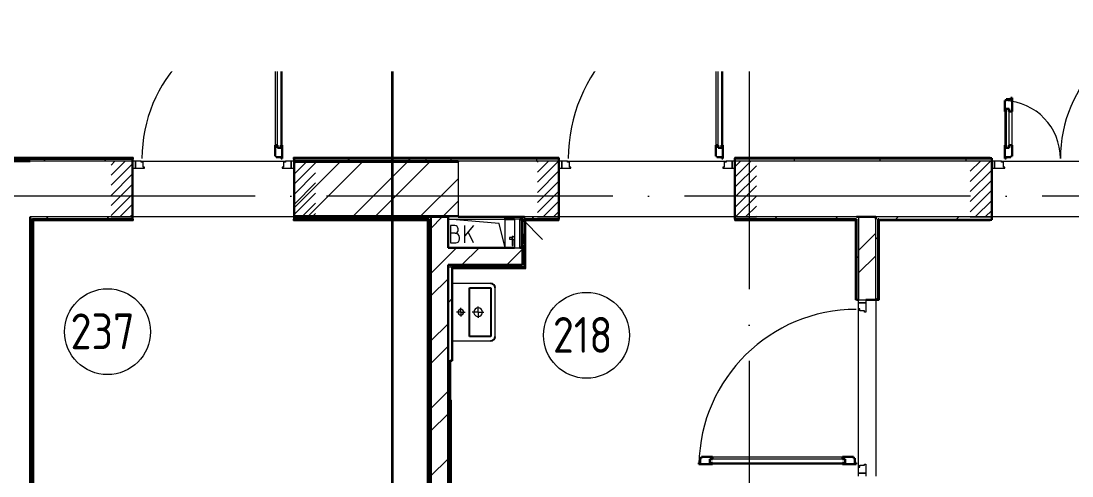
# Model space of a CAD drawing. Header units: millimetres. Extents: x -259793 to 503324, y -44556 to 93494.
# Drawn here: x 151417 to 158762, y -16040 to -12862 of the extents above; entities that cross this region are included whole.
import ezdxf
from ezdxf import colors
from ezdxf.entities.mleader import LeaderData, LeaderLine
from ezdxf.math import Vec2, Vec3

# ---------------------------------------------------------------- set-up
doc = ezdxf.new("R2010")
doc.units = ezdxf.units.MM
doc.linetypes.add('ADSK_Линия сетки', pattern=[25, 20, -2.5, 0, -2.5])
doc.linetypes.add('ADSK_Штриховая_ш2 п1_5', pattern=[4.5, 3, -1.5])
doc.layers.add('PDF _06 ТВ кабель эфирный', color=5, linetype='Continuous')
doc.layers.add('Узлы', color=7, linetype='Continuous')
for name, color, linetype, lineweight in [('RC-Выноски', 7, 'Continuous', 0), ('Двери', 252, 'Continuous', 9), ('Марки помещений', 252, 'Continuous', 20), ('Оборудование', 8, 'Continuous', 18), ('Ограждение', 252, 'Continuous', 9), ('Оси', 252, 'Continuous', 9), ('Перекрытие', 252, 'Continuous', 18), ('Стены внутренние', 7, 'Continuous', 18), ('Стены наружные', 7, 'Continuous', 18), ('Стены штриховка', 7, 'Continuous', 9)]:
    doc.layers.add(name, color=color, linetype=linetype, lineweight=lineweight)
doc.layers.add('Двери открывание', color=7, linetype='Continuous', lineweight=9, true_color=0xc0c0c0)
doc.styles.add('GOST Common_2', font='', dxfattribs={"width": 0.9, "height": 250})
doc.styles.add('Mipgost_5', font='', dxfattribs={"height": 250})
doc.styles.get('GOST Common_2').set_extended_font_data('GOST type B')
doc.styles.get('Mipgost_5').set_extended_font_data('Mipgost')

# ---------------------------------------------------------------- blocks, each defined once
blk = doc.blocks.new('2 этаж')
at = {"layer": 'Двери', "lineweight": 18, "true_color": 0x636466}
h = blk.add_hatch(dxfattribs=at)
h.set_pattern_fill('FP_2', color=251, style=0, pattern_type=2)
h.set_pattern_definition([(45, (152626.006, -12439.253), (-35.3553, 35.3553), [])])
h.paths.add_polyline_path([(153462.1, -12634.3), (153466, -12634.3), (153466, -12244.3), (153316, -12244.3), (153316, -12634.3)])
h.paths.add_polyline_path([(152186, -12634.3), (152186, -12244.3), (152036, -12244.3), (152036, -12634.3), (152072.9, -12634.3)])
h = blk.add_hatch(dxfattribs=at)
h.set_pattern_fill('FP_2', color=251, style=0, pattern_type=2)
h.set_pattern_definition([(45, (155656.006, -12439.253), (-35.3553, 35.3553), [])])
h.paths.add_polyline_path([(156396, -12634.3), (156546, -12634.3), (156546, -12244.3), (156396, -12244.3), (156396, -12351.2)])
h.paths.add_polyline_path([(155166, -12634.3), (155166, -12244.3), (155016, -12244.3), (155016, -12634.3)])
h = blk.add_hatch(dxfattribs=at)
h.set_pattern_fill('FP_2', color=251, style=0, pattern_type=2)
h.set_pattern_definition([(45, (158816.006, -12439.253), (-35.3553, 35.3553), [])])
h.paths.add_polyline_path([(159841, -12634.3), (159841, -12244.3), (159691, -12244.3), (159691, -12634.3)])
h.paths.add_polyline_path([(158041, -12634.3), (158191, -12634.3), (158191, -12244.3), (158041, -12244.3)])
at = {"color": 251, "lineweight": 18, "true_color": 0x636466}
for p, q in [((154749.3, -12679), (154391, -12649.3)), ((154391, -12649.3), (154791, -12649.3)), ((154438.4, -12694.8), (154408.4, -12694.8)), ((154408.4, -12694.8), (154408.4, -12814.8)), ((154568.4, -12694.8), (154508.4, -12766.3)), ((154508.4, -12814.8), (154508.4, -12694.8)), ((154791, -12849.3), (154749.3, -12679)), ((154441.7, -12748.1), (154408.4, -12748.1)), ((154461.7, -12728.1), (154461.7, -12718.1)), ((154471.7, -12788.1), (154471.7, -12778.1)), ((154568.4, -12814.8), (154532.4, -12737.7)), ((154408.4, -12814.8), (154445.1, -12814.8))]:
    blk.add_line(p, q, dxfattribs=at)
for centre, radius, start, end in [((154438.4, -12718.1), 23.3, 0, 90), ((154441.7, -12728.1), 20, 270, 0), ((154441.7, -12778.1), 30, 0, 90), ((154445.1, -12788.1), 26.7, 270, 0)]:
    blk.add_arc(centre, radius, start, end, dxfattribs=at)
at = {"layer": 'Двери', "color": 251, "lineweight": 30, "true_color": 0x636466}
for p, q in [((153232, -11322.3), (153232, -11228.3)), ((153182, -11246.3), (153182, -11322.3)), ((153199, -11322.3), (153199, -11304.3)), ((153199, -11304.3), (153223, -11304.3)), ((153223, -11304.3), (153223, -11322.3)), ((153182, -11322.3), (153199, -11322.3)), ((153223, -11322.3), (153232, -11322.3)), ((158291, -11820.3), (158283, -11820.3)), ((158283, -11820.3), (158283, -11896.3)), ((158325, -11811.3), (158291, -11811.3)), ((158291, -11811.3), (158291, -11820.3)), ((158333, -11802.3), (158325, -11802.3)), ((158325, -11802.3), (158325, -11811.3)), ((158333, -11896.3), (158333, -11802.3)), ((158292, -11896.3), (158283, -11896.3)), ((158292, -11878.3), (158292, -11896.3)), ((158313, -11878.3), (158292, -11878.3)), ((158313, -11896.3), (158313, -11878.3)), ((158333, -11896.3), (158313, -11896.3)), ((153182, -12132.3), (153182, -12208.3)), ((153182, -12132.3), (153199, -12132.3)), ((153199, -12132.3), (153199, -12150.3)), ((153199, -12150.3), (153223, -12150.3)), ((153223, -12132.3), (153232, -12132.3)), ((153223, -12150.3), (153223, -12132.3)), ((153232, -12226.3), (153232, -12132.3)), ((156262, -12132.3), (156262, -12208.3)), ((156262, -12132.3), (156279, -12132.3)), ((156279, -12132.3), (156279, -12150.3)), ((156279, -12150.3), (156303, -12150.3)), ((156303, -12132.3), (156312, -12132.3)), ((156303, -12150.3), (156303, -12132.3)), ((156312, -12226.3), (156312, -12132.3)), ((158283, -12132.3), (158283, -12226.3)), ((158292, -12132.3), (158283, -12132.3)), ((158292, -12150.3), (158292, -12132.3)), ((158313, -12150.3), (158292, -12150.3)), ((158313, -12132.3), (158313, -12150.3)), ((158333, -12132.3), (158313, -12132.3)), ((158333, -12208.3), (158333, -12132.3)), ((153182, -12208.3), (153190, -12208.3)), ((153190, -12208.3), (153190, -12217.3)), ((153190, -12217.3), (153224, -12217.3)), ((153224, -12217.3), (153224, -12226.3)), ((153224, -12226.3), (153232, -12226.3)), ((156262, -12208.3), (156270, -12208.3)), ((156270, -12208.3), (156270, -12217.3)), ((156270, -12217.3), (156304, -12217.3)), ((156304, -12217.3), (156304, -12226.3)), ((156304, -12226.3), (156312, -12226.3)), ((158283, -12226.3), (158291, -12226.3)), ((158291, -12226.3), (158291, -12217.3)), ((158291, -12217.3), (158325, -12217.3)), ((158325, -12217.3), (158325, -12208.3)), ((158325, -12208.3), (158333, -12208.3)), ((156154, -14318.3), (156163, -14318.3)), ((156154, -14352.3), (156154, -14318.3)), ((156163, -14310.3), (156239, -14310.3)), ((156163, -14318.3), (156163, -14310.3)), ((156239, -14310.3), (156239, -14327.3)), ((157149, -14310.3), (157225, -14310.3)), ((157149, -14310.3), (157149, -14327.3)), ((157225, -14310.3), (157225, -14318.3)), ((157225, -14318.3), (157234, -14318.3)), ((157234, -14318.3), (157234, -14352.3)), ((156145, -14352.3), (156154, -14352.3)), ((156145, -14360.3), (156145, -14352.3)), ((156239, -14360.3), (156145, -14360.3)), ((156239, -14327.3), (156221, -14327.3)), ((156221, -14327.3), (156221, -14351.3)), ((156221, -14351.3), (156239, -14351.3)), ((156239, -14351.3), (156239, -14360.3)), ((157149, -14327.3), (157167, -14327.3)), ((157149, -14351.3), (157149, -14360.3)), ((157167, -14351.3), (157149, -14351.3)), ((157243, -14360.3), (157149, -14360.3)), ((157167, -14327.3), (157167, -14351.3)), ((157234, -14352.3), (157243, -14352.3)), ((157243, -14352.3), (157243, -14360.3))]:
    blk.add_line(p, q, dxfattribs=at)
at = {"layer": 'Двери', "color": 251, "true_color": 0x636466}
for p, q in [((156262, -11222.3), (156262, -12132.3)), ((156279, -12150.3), (156279, -11204.3)), ((156303, -11204.3), (156303, -12150.3)), ((156312, -12132.3), (156312, -11222.3)), ((153199, -12150.3), (153199, -11304.3)), ((153199, -11304.3), (153223, -11304.3)), ((153223, -11304.3), (153223, -12150.3)), ((153182, -11322.3), (153182, -12132.3)), ((153232, -12132.3), (153232, -11322.3)), ((158283, -11896.3), (158283, -12132.3)), ((158292, -11878.3), (158292, -12150.3)), ((158313, -11878.3), (158292, -11878.3)), ((158313, -12150.3), (158313, -11878.3)), ((158333, -12132.3), (158333, -11896.3)), ((153223, -12150.3), (153199, -12150.3)), ((156303, -12150.3), (156279, -12150.3)), ((158292, -12150.3), (158313, -12150.3)), ((152186, -12244.3), (152186, -12294.3)), ((152206, -12244.3), (152186, -12244.3)), ((152206, -12294.3), (152206, -12244.3)), ((152247, -12244.3), (152206, -12244.3)), ((152206, -12244.3), (152206, -12294.3)), ((152247, -12252.3), (152247, -12244.3)), ((152261, -12252.3), (152247, -12252.3)), ((152261, -12286.3), (152261, -12252.3)), ((153255, -12252.3), (153241, -12252.3)), ((153241, -12252.3), (153241, -12286.3)), ((153255, -12244.3), (153255, -12252.3)), ((153296, -12244.3), (153255, -12244.3)), ((153316, -12244.3), (153296, -12244.3)), ((153296, -12244.3), (153296, -12294.3)), ((153296, -12294.3), (153296, -12244.3)), ((153316, -12294.3), (153316, -12244.3)), ((155166, -12244.3), (155166, -12294.3)), ((155186, -12244.3), (155166, -12244.3)), ((155186, -12294.3), (155186, -12244.3)), ((155227, -12244.3), (155186, -12244.3)), ((155186, -12244.3), (155186, -12294.3)), ((155227, -12252.3), (155227, -12244.3)), ((155241, -12252.3), (155227, -12252.3)), ((155241, -12286.3), (155241, -12252.3)), ((156335, -12252.3), (156321, -12252.3)), ((156321, -12252.3), (156321, -12286.3)), ((156335, -12244.3), (156335, -12252.3)), ((156376, -12244.3), (156335, -12244.3)), ((156396, -12244.3), (156376, -12244.3)), ((156376, -12244.3), (156376, -12294.3)), ((156376, -12294.3), (156376, -12244.3)), ((156396, -12294.3), (156396, -12244.3)), ((158191, -12244.3), (158191, -12294.3)), ((158211, -12244.3), (158191, -12244.3)), ((158211, -12294.3), (158211, -12244.3)), ((158260, -12244.3), (158211, -12244.3)), ((158211, -12244.3), (158211, -12294.3)), ((158260, -12252.3), (158260, -12244.3)), ((158274, -12252.3), (158260, -12252.3)), ((158274, -12286.3), (158274, -12252.3)), ((152186, -12294.3), (152206, -12294.3)), ((152206, -12294.3), (152270, -12294.3)), ((152270, -12286.3), (152261, -12286.3)), ((152270, -12294.3), (152270, -12286.3)), ((153241, -12286.3), (153232, -12286.3)), ((153232, -12286.3), (153232, -12294.3)), ((153232, -12294.3), (153296, -12294.3)), ((153296, -12294.3), (153316, -12294.3)), ((155166, -12294.3), (155186, -12294.3)), ((155186, -12294.3), (155250, -12294.3)), ((155250, -12286.3), (155241, -12286.3)), ((155250, -12294.3), (155250, -12286.3)), ((156321, -12286.3), (156312, -12286.3)), ((156312, -12286.3), (156312, -12294.3)), ((156312, -12294.3), (156376, -12294.3)), ((156376, -12294.3), (156396, -12294.3)), ((158191, -12294.3), (158211, -12294.3)), ((158211, -12294.3), (158283, -12294.3)), ((158283, -12286.3), (158274, -12286.3)), ((158283, -12294.3), (158283, -12286.3)), ((157261, -13234.3), (157261, -13214.3)), ((157261, -13214.3), (157311, -13214.3)), ((157311, -13214.3), (157311, -13234.3)), ((157311, -13234.3), (157261, -13234.3)), ((157261, -13234.3), (157311, -13234.3)), ((157261, -13275.3), (157261, -13234.3)), ((157269, -13275.3), (157261, -13275.3)), ((157269, -13289.3), (157269, -13275.3)), ((157303, -13289.3), (157269, -13289.3)), ((157303, -13298.3), (157303, -13289.3)), ((157311, -13234.3), (157311, -13298.3)), ((157311, -13298.3), (157303, -13298.3)), ((156239, -14310.3), (157149, -14310.3)), ((157167, -14327.3), (156221, -14327.3)), ((156221, -14327.3), (156221, -14351.3)), ((156221, -14351.3), (157167, -14351.3)), ((157149, -14360.3), (156239, -14360.3)), ((157167, -14351.3), (157167, -14327.3)), ((157261, -14424.3), (157261, -14383.3)), ((157261, -14383.3), (157269, -14383.3)), ((157269, -14369.3), (157303, -14369.3)), ((157269, -14383.3), (157269, -14369.3)), ((157303, -14360.3), (157311, -14360.3)), ((157303, -14369.3), (157303, -14360.3)), ((157311, -14360.3), (157311, -14424.3)), ((157261, -14424.3), (157311, -14424.3)), ((157261, -14444.3), (157261, -14424.3)), ((157311, -14424.3), (157261, -14424.3)), ((157311, -14424.3), (157311, -14444.3))]:
    blk.add_line(p, q, dxfattribs=at)
at = {"layer": 'Двери', "color": 251, "linetype": 'ADSK_Штриховая_ш2 п1_5', "true_color": 0x636466}
for p, q in [((152186, -12244.3), (152036, -12244.3)), ((152186, -12634.3), (152186, -12244.3)), ((153466, -12244.3), (153316, -12244.3)), ((153316, -12244.3), (153316, -12634.3)), ((155166, -12244.3), (155016, -12244.3)), ((155166, -12634.3), (155166, -12244.3)), ((156546, -12244.3), (156396, -12244.3)), ((156396, -12244.3), (156396, -12634.3)), ((158191, -12244.3), (158041, -12244.3)), ((158191, -12634.3), (158191, -12244.3)), ((152036, -12634.3), (152186, -12634.3)), ((153316, -12634.3), (153466, -12634.3)), ((155016, -12634.3), (155166, -12634.3)), ((156396, -12634.3), (156546, -12634.3)), ((158041, -12634.3), (158191, -12634.3))]:
    blk.add_line(p, q, dxfattribs=at)
at = {"layer": 'Двери открывание', "color": 251, "true_color": 0x636466}
for centre, radius, start, end in [((156330, -12226.3), 1098, 90.93932, 180), ((153250, -12226.3), 998, 91.03345, 180), ((159617, -12226.3), 946, 91.09026, 180), ((158265, -12226.3), 406, 0, 87.45896), ((157243, -14378.3), 1098, 90, 179.06068)]:
    blk.add_arc(centre, radius, start, end, dxfattribs=at)
at = {"layer": 'Марки помещений', "color": 251, "true_color": 0x636466}
for centre in [(152011.5, -13435.9), (155358.9, -13460.9)]:
    blk.add_circle(centre, 300, dxfattribs=at)
at = {"layer": 'Оборудование', "color": 251, "true_color": 0x636466}
for p, q in [((154892.4, -12649.3), (154856, -12649.3)), ((154856, -12649.3), (154856, -12849.3)), ((154893.3, -12848.3), (154893.3, -12650.2)), ((154903.1, -12656.3), (154893.3, -12656.3)), ((154903.1, -12677.3), (154904.4, -12677.3)), ((154904.5, -12677.3), (154903.1, -12677.3)), ((154904, -12841.3), (154904, -12657.2)), ((154911, -12668.3), (154905.5, -12668.3)), ((154911, -12649.3), (155052.4, -12790.7)), ((154911, -12830.3), (154911, -12668.3)), ((154838.2, -12776.6), (154820.7, -12776.6)), ((154820.7, -12776.6), (154820.7, -12788.9)), ((154840.1, -12774.7), (154838.2, -12776.6)), ((154838.2, -12776.6), (154838.2, -12788.9)), ((154856, -12773.1), (154840.1, -12773.1)), ((154840.1, -12773.1), (154840.1, -12792.4)), ((154845.6, -12769.7), (154840.6, -12769.7)), ((154840.6, -12769.7), (154840.6, -12777.9)), ((154845.6, -12777.9), (154845.6, -12769.7)), ((154913, -12752.8), (154911, -12752.8)), ((154913, -12756.8), (154913, -12752.8)), ((154913, -12756.8), (154913, -12817.3)), ((154820.7, -12788.9), (154838.2, -12788.9)), ((154838.2, -12788.9), (154840.1, -12790.8)), ((154840.1, -12792.4), (154856, -12792.4)), ((154840.6, -12787.6), (154840.6, -12833.4)), ((154840.6, -12833.4), (154845.6, -12833.4)), ((154845.6, -12833.4), (154845.6, -12787.6)), ((154856, -12849.3), (154892.4, -12849.3)), ((154893.3, -12842.3), (154903.1, -12842.3)), ((154904.4, -12821.3), (154903.1, -12821.3)), ((154904.5, -12821.3), (154903.1, -12821.3)), ((154905.5, -12830.3), (154911, -12830.3)), ((154911, -12821.3), (154913, -12821.3)), ((154913, -12821.3), (154913, -12817.3))]:
    blk.add_line(p, q, dxfattribs=at)
for points, knots in [([(154893.3, -12650.2), (154893.3, -12650.1), (154893.3, -12650), (154893.2, -12649.8), (154893.1, -12649.6), (154893, -12649.5), (154892.8, -12649.4), (154892.6, -12649.3), (154892.5, -12649.3), (154892.4, -12649.3)], [-1, -1, -1, -1, -0.833333, -0.75, -0.583333, -0.458333, -0.333333, -0.166667, 0, 0, 0, 0]), ([(154904, -12657.2), (154904, -12657.1), (154904, -12657), (154903.9, -12656.8), (154903.9, -12656.7), (154903.8, -12656.6), (154903.7, -12656.5), (154903.5, -12656.4), (154903.3, -12656.3), (154903.1, -12656.3), (154903.1, -12656.3)], [-1, -1, -1, -1, -0.833333, -0.75, -0.666667, -0.583333, -0.458333, -0.333333, -0.166667, 0, 0, 0, 0]), ([(154905.5, -12668.3), (154905.4, -12668.3), (154905.2, -12668.2), (154905, -12668.1), (154904.8, -12668.1), (154904.6, -12667.9), (154904.5, -12667.8), (154904.3, -12667.7), (154904.2, -12667.5), (154904.1, -12667.3), (154904, -12667.1), (154904, -12666.9), (154904, -12666.7)], [-1, -1, -1, -1, -0.833333, -0.75, -0.666667, -0.583333, -0.5, -0.416667, -0.333333, -0.25, -0.166667, 0, 0, 0, 0]), ([(154892.4, -12849.3), (154892.5, -12849.3), (154892.6, -12849.2), (154892.8, -12849.1), (154893, -12849), (154893.1, -12848.9), (154893.2, -12848.7), (154893.3, -12848.6), (154893.3, -12848.4), (154893.3, -12848.3)], [0, 0, 0, 0, 0.166667, 0.333333, 0.458333, 0.583333, 0.708333, 0.833333, 1, 1, 1, 1]), ([(154903.1, -12842.3), (154903.1, -12842.3), (154903.3, -12842.2), (154903.5, -12842.1), (154903.7, -12842), (154903.8, -12841.9), (154903.9, -12841.8), (154903.9, -12841.7), (154904, -12841.5), (154904, -12841.4), (154904, -12841.3)], [0, 0, 0, 0, 0.166667, 0.333333, 0.458333, 0.583333, 0.666667, 0.75, 0.833333, 1, 1, 1, 1]), ([(154904, -12831.8), (154904, -12831.6), (154904, -12831.5), (154904.1, -12831.2), (154904.2, -12831), (154904.3, -12830.9), (154904.5, -12830.7), (154904.6, -12830.6), (154904.8, -12830.5), (154905, -12830.4), (154905.2, -12830.3), (154905.4, -12830.3), (154905.5, -12830.3)], [0, 0, 0, 0, 0.166667, 0.25, 0.333333, 0.416667, 0.5, 0.583333, 0.666667, 0.75, 0.833333, 1, 1, 1, 1])]:
    blk.add_open_spline(points, degree=3, knots=knots, dxfattribs=at)
at = {"layer": 'Ограждение', "color": 251, "true_color": 0x636466}
for p, q in [((152191, -12219.3), (151056, -12219.3)), ((152186, -12229.3), (152191, -12229.3)), ((152191, -12219.3), (152191, -12229.3)), ((153311, -12229.3), (153311, -12219.3)), ((155166, -12219.3), (153311, -12219.3)), ((153311, -12229.3), (153316, -12229.3)), ((155166, -12219.3), (155166, -12224.3)), ((156396, -12224.3), (156396, -12219.3)), ((158181, -12219.3), (156396, -12219.3)), ((158181, -12219.3), (158181, -12224.3)), ((151496, -12659.3), (151486, -12649.3)), ((151496, -18459.3), (151496, -12659.3)), ((151496, -12659.3), (152191, -12659.3)), ((152191, -12649.3), (152186, -12649.3)), ((152191, -12649.3), (152191, -12659.3)), ((153311, -12659.3), (153311, -12649.3)), ((153316, -12649.3), (153311, -12649.3)), ((153311, -12659.3), (154246, -12659.3)), ((154256, -12649.3), (154246, -12659.3)), ((154246, -12659.3), (154246, -18459.3)), ((154936, -12659.3), (154926, -12649.3)), ((154936, -12994.3), (154936, -12659.3)), ((154936, -12659.3), (155166, -12659.3)), ((155166, -12649.3), (155166, -12659.3)), ((156396, -12659.3), (156396, -12649.3)), ((156396, -12659.3), (157236, -12659.3)), ((157236, -12659.3), (157246, -12649.3)), ((157236, -12659.3), (157236, -13214.3)), ((157406, -12659.3), (157401, -12654.3)), ((157406, -13214.3), (157406, -12659.3)), ((157406, -12659.3), (158181, -12659.3)), ((158181, -12654.3), (158181, -12659.3)), ((154421, -12994.3), (154936, -12994.3)), ((154926, -12984.3), (154936, -12994.3)), ((157246, -13214.3), (157236, -13214.3)), ((157406, -13214.3), (157401, -13214.3)), ((154406, -13914.3), (154416, -13914.3)), ((154416, -18459.4), (154416, -13914.3))]:
    blk.add_line(p, q, dxfattribs=at)
at = {"layer": 'Оси', "color": 251, "linetype": 'ADSK_Линия сетки', "ltscale": 100, "true_color": 0x636466}
for p, q in [((156496, -1139.3), (156496, -32265.4)), ((170543.3, -12489.3), (93565.9, -12489.3))]:
    blk.add_line(p, q, dxfattribs=at)
at = {"layer": 'Перекрытие', "color": 251, "ltscale": 100, "true_color": 0x636466}
blk.add_line((154391, -12649.3), (154791, -12649.3), dxfattribs=at)
at = {"layer": 'Стены внутренние', "color": 251, "lineweight": 30, "true_color": 0x636466}
for p, q in [((151471, -12244.3), (151081, -12244.3)), ((152186, -12634.3), (152186, -12244.3)), ((154461, -12244.3), (154461, -12249.3)), ((155166, -12634.3), (155166, -12244.3)), ((156396, -12244.3), (156396, -12634.3)), ((158191, -12634.3), (158191, -12244.3)), ((154461, -12629.3), (154461, -12634.3)), ((154461, -12634.3), (154791, -12634.3))]:
    blk.add_line(p, q, dxfattribs=at)
at = {"layer": 'Стены внутренние', "color": 251, "true_color": 0x636466}
for p, q in [((152186, -12244.3), (151471, -12244.3)), ((152247, -12244.3), (153255, -12244.3)), ((155166, -12244.3), (154461, -12244.3)), ((154461, -12249.3), (154461, -12629.3)), ((155227, -12244.3), (156335, -12244.3)), ((158191, -12244.3), (156396, -12244.3)), ((158260, -12244.3), (159622, -12244.3)), ((153316, -12634.3), (152186, -12634.3)), ((154461, -12634.3), (154391, -12634.3)), ((157246, -12634.3), (154926, -12634.3)), ((159691, -12634.3), (158191, -12634.3))]:
    blk.add_line(p, q, dxfattribs=at)
at = {"layer": 'Стены наружные', "color": 251, "lineweight": 30, "true_color": 0x636466}
for p, q in [((152186, -12224.3), (151061, -12224.3)), ((152186, -12244.3), (152186, -12224.3)), ((155166, -12224.3), (153316, -12224.3)), ((153316, -12224.3), (153316, -12244.3)), ((153316, -12244.3), (154461, -12244.3)), ((154461, -12249.3), (153316, -12249.3)), ((153316, -12249.3), (153316, -12629.3)), ((155166, -12244.3), (155166, -12224.3)), ((156396, -12224.3), (156396, -12244.3)), ((158191, -12224.3), (156396, -12224.3)), ((158191, -12244.3), (158191, -12224.3)), ((153316, -12629.3), (154461, -12629.3)), ((151471, -12634.3), (151471, -18539.3)), ((151486, -12649.3), (152186, -12649.3)), ((151486, -18459.3), (151486, -12649.3)), ((152186, -12649.3), (152186, -12634.3)), ((154391, -12634.3), (153316, -12634.3)), ((153316, -12634.3), (153316, -12649.3)), ((153316, -12649.3), (154256, -12649.3)), ((154256, -12649.3), (154256, -18459.3)), ((154271, -18464.3), (154271, -12634.3)), ((154391, -12849.3), (154391, -12634.3)), ((154791, -12634.3), (154791, -12649.3)), ((154926, -12634.3), (154791, -12634.3)), ((154791, -12649.3), (154856, -12649.3)), ((154892.6, -12649.3), (154911, -12649.3)), ((154911, -12634.3), (154911, -12668.3)), ((154926, -12984.3), (154926, -12649.3)), ((154926, -12649.3), (155166, -12649.3)), ((155166, -12649.3), (155166, -12634.3)), ((156396, -12634.3), (156396, -12649.3)), ((156396, -12649.3), (157246, -12649.3)), ((157381, -12634.3), (157246, -12634.3)), ((157246, -12649.3), (157246, -13214.3)), ((157381, -12649.3), (157381, -12634.3)), ((157396, -12649.3), (157401, -12649.3)), ((157401, -13214.3), (157401, -12654.3)), ((157401, -12654.3), (158191, -12654.3)), ((158191, -12654.3), (158191, -12634.3)), ((154856, -12849.3), (154391, -12849.3)), ((154911, -12849.3), (154892.6, -12849.3)), ((154911, -12830.3), (154911, -12969.3)), ((154391, -12969.3), (154911, -12969.3)), ((154391, -12969.3), (154391, -18464.3)), ((154421, -12984.3), (154926, -12984.3)), ((154421, -13639.3), (154421, -12984.3)), ((157246, -13214.3), (157261, -13214.3)), ((157311, -13214.3), (157401, -13214.3)), ((154406, -18459.3), (154406, -13639.3)), ((154406, -13639.3), (154421, -13639.3))]:
    blk.add_line(p, q, dxfattribs=at)
at = {"layer": 'Стены наружные', "color": 251, "linetype": 'Continuous', "lineweight": 9, "true_color": 0x636466}
for p, q in [((151436.4, -12229.3), (151441.4, -12224.3)), ((151507.1, -12229.3), (151512.1, -12224.3)), ((151562.8, -12244.3), (151577.8, -12229.3)), ((151577.8, -12229.3), (151582.8, -12224.3)), ((151648.5, -12229.3), (151653.5, -12224.3)), ((151719.2, -12229.3), (151724.2, -12224.3)), ((151789.9, -12229.3), (151794.9, -12224.3)), ((151860.6, -12229.3), (151865.6, -12224.3)), ((151931.3, -12229.3), (151936.3, -12224.3)), ((151987.1, -12244.3), (152002.1, -12229.3)), ((152002.1, -12229.3), (152007.1, -12224.3)), ((152072.8, -12229.3), (152077.8, -12224.3)), ((152143.5, -12229.3), (152148.5, -12224.3)), ((153316, -12569.4), (153636.2, -12249.3)), ((153316, -12255.1), (153321.8, -12249.3)), ((153345.6, -12229.3), (153350.6, -12224.3)), ((153413.3, -12629.3), (153793.3, -12249.3)), ((153416.3, -12229.3), (153421.3, -12224.3)), ((153487, -12229.3), (153492, -12224.3)), ((153557.7, -12229.3), (153562.7, -12224.3)), ((153628.4, -12229.3), (153633.4, -12224.3)), ((153684.1, -12244.3), (153699.1, -12229.3)), ((153699.1, -12229.3), (153704.1, -12224.3)), ((153727.6, -12629.3), (154107.6, -12249.3)), ((153769.8, -12229.3), (153774.8, -12224.3)), ((153840.5, -12229.3), (153845.5, -12224.3)), ((153884.8, -12629.3), (154264.8, -12249.3)), ((153911.2, -12229.3), (153916.2, -12224.3)), ((153982, -12229.3), (153987, -12224.3)), ((154052.7, -12229.3), (154057.7, -12224.3)), ((154108.4, -12244.3), (154123.4, -12229.3)), ((154123.4, -12229.3), (154128.4, -12224.3)), ((154194.1, -12229.3), (154199.1, -12224.3)), ((154264.8, -12229.3), (154269.8, -12224.3)), ((154335.5, -12229.3), (154340.5, -12224.3)), ((154406.2, -12229.3), (154411.2, -12224.3)), ((154412, -12244.3), (154412, -12229.3)), ((154476.9, -12229.3), (154481.9, -12224.3)), ((154547.6, -12229.3), (154552.6, -12224.3)), ((154618.4, -12229.3), (154623.4, -12224.3)), ((154689.1, -12229.3), (154694.1, -12224.3)), ((154759.8, -12229.3), (154764.8, -12224.3)), ((154830.5, -12229.3), (154835.5, -12224.3)), ((154901.2, -12229.3), (154906.2, -12224.3)), ((154971.9, -12229.3), (154976.9, -12224.3)), ((155012, -12244.3), (155012, -12229.3)), ((155042.6, -12229.3), (155047.6, -12224.3)), ((155113.3, -12229.3), (155118.3, -12224.3)), ((156456.8, -12229.3), (156461.8, -12224.3)), ((156527.5, -12229.3), (156532.5, -12224.3)), ((156598.3, -12229.3), (156603.3, -12224.3)), ((156669, -12229.3), (156674, -12224.3)), ((156739.7, -12229.3), (156744.7, -12224.3)), ((156810.4, -12229.3), (156815.4, -12224.3)), ((156812, -12244.3), (156812, -12229.3)), ((156881.1, -12229.3), (156886.1, -12224.3)), ((156951.8, -12229.3), (156956.8, -12224.3)), ((157022.5, -12229.3), (157027.5, -12224.3)), ((157093.2, -12229.3), (157098.2, -12224.3)), ((157163.9, -12229.3), (157168.9, -12224.3)), ((157234.6, -12229.3), (157239.6, -12224.3)), ((157305.4, -12229.3), (157310.4, -12224.3)), ((157376.1, -12229.3), (157381.1, -12224.3)), ((157412, -12244.3), (157412, -12229.3)), ((157446.8, -12229.3), (157451.8, -12224.3)), ((157517.5, -12229.3), (157522.5, -12224.3)), ((157588.2, -12229.3), (157593.2, -12224.3)), ((157658.9, -12229.3), (157663.9, -12224.3)), ((157729.6, -12229.3), (157734.6, -12224.3)), ((157800.3, -12229.3), (157805.3, -12224.3)), ((157871, -12229.3), (157876, -12224.3)), ((157941.8, -12229.3), (157946.8, -12224.3)), ((158012, -12244.3), (158012, -12229.3)), ((158012.5, -12229.3), (158017.5, -12224.3)), ((158083.2, -12229.3), (158088.2, -12224.3)), ((158153.9, -12229.3), (158158.9, -12224.3)), ((154199.1, -12629.3), (154461, -12367.3)), ((154356.2, -12629.3), (154461, -12524.5)), ((151582.1, -12649.3), (151597.1, -12634.3)), ((152006.3, -12649.3), (152021.3, -12634.3)), ((153703.4, -12649.3), (153718.4, -12634.3)), ((154127.6, -12649.3), (154142.6, -12634.3)), ((154271, -12714.5), (154351.2, -12634.3)), ((154807.7, -12649.3), (154822.7, -12634.3)), ((154976.2, -12649.3), (154991.2, -12634.3)), ((156673.2, -12649.3), (156688.2, -12634.3)), ((157097.5, -12649.3), (157112.5, -12634.3)), ((157396, -12704.3), (157401, -12699.3)), ((157446, -12654.3), (157451, -12649.3)), ((157516.8, -12654.3), (157521.8, -12649.3)), ((157521.8, -12649.3), (157536.8, -12634.3)), ((157587.5, -12654.3), (157592.5, -12649.3)), ((157658.2, -12654.3), (157663.2, -12649.3)), ((157728.9, -12654.3), (157733.9, -12649.3)), ((157799.6, -12654.3), (157804.6, -12649.3)), ((157870.3, -12654.3), (157875.3, -12649.3)), ((157941, -12654.3), (157946, -12649.3)), ((157946, -12649.3), (157961, -12634.3)), ((158011.7, -12654.3), (158016.7, -12649.3)), ((158082.4, -12654.3), (158087.4, -12649.3)), ((158153.2, -12654.3), (158158.2, -12649.3)), ((157261, -12867.6), (157381, -12747.6)), ((157381, -12790), (157396, -12775)), ((157396, -12775), (157401, -12770)), ((154391, -12908.8), (154450.5, -12849.3)), ((154487.7, -12969.3), (154607.7, -12849.3)), ((157396, -12845.7), (157401, -12840.7)), ((154271, -13028.8), (154391, -12908.8)), ((154802, -12969.3), (154911, -12860.3)), ((157246, -12925), (157261, -12910)), ((157261, -13024.7), (157381, -12904.7)), ((157396, -12916.4), (157401, -12911.4)), ((154256, -12945.2), (154271, -12930.2)), ((154412, -12984.3), (154412, -12969.3)), ((157396, -12987.1), (157401, -12982.1)), ((154271, -13185.9), (154391, -13065.9)), ((157396, -13057.8), (157401, -13052.8)), ((157396, -13128.6), (157401, -13123.6)), ((154391, -13234.4), (154421, -13204.4)), ((157381, -13214.3), (157396, -13199.3)), ((157396, -13199.3), (157401, -13194.3)), ((154256, -13369.4), (154271, -13354.4)), ((154271, -13500.3), (154391, -13380.3)), ((154271, -13657.4), (154391, -13537.4)), ((154410.4, -13639.3), (154421, -13628.7)), ((154256, -13793.7), (154271, -13778.7)), ((154271, -13971.7), (154391, -13851.7)), ((154271, -14128.9), (154391, -14008.9)), ((154256, -14217.9), (154271, -14202.9)), ((154271, -14443.2), (154391, -14323.2))]:
    blk.add_line(p, q, dxfattribs=at)
at = {"layer": 'Стены наружные', "color": 251, "true_color": 0x636466}
for p, q in [((152186, -12634.3), (151471, -12634.3)), ((154791, -12849.3), (154791, -12649.3)), ((158191, -12634.3), (157381, -12634.3)), ((157381, -13214.3), (157381, -14444.3)), ((157261, -14383.3), (157261, -13275.3))]:
    blk.add_line(p, q, dxfattribs=at)
at = {"layer": 'Стены штриховка', "color": 251, "true_color": 0x636466}
for p, q in [((151066, -12229.3), (152186, -12229.3)), ((155166, -12229.3), (153316, -12229.3)), ((154236, -12229.3), (154236, -12244.3)), ((158191, -12229.3), (156396, -12229.3)), ((151486, -12649.3), (151471, -12649.3)), ((154926, -12634.3), (154926, -12649.3)), ((157261, -12634.3), (157261, -13214.3)), ((157381, -13214.3), (157381, -12649.3)), ((157396, -13214.3), (157396, -12649.3)), ((157401, -12649.3), (158191, -12649.3)), ((154421, -12984.3), (154391, -12984.3)), ((154406, -13639.3), (154391, -13639.3))]:
    blk.add_line(p, q, dxfattribs=at)
at = {"layer": 'Узлы', "color": 251, "lineweight": 9, "true_color": 0x636466}
for p, q in [((154691, -13099.3), (154421, -13099.3)), ((154721, -13299.3), (154721, -13129.3)), ((154481, -13299.3), (154481, -13269.3)), ((154601, -13299.3), (154601, -13259.3)), ((154481, -13299.3), (154451, -13299.3)), ((154481, -13299.3), (154511, -13299.3)), ((154481, -13299.3), (154481, -13329.3)), ((154601, -13299.3), (154561, -13299.3)), ((154601, -13299.3), (154641, -13299.3)), ((154601, -13299.3), (154601, -13339.3)), ((154721, -13469.3), (154721, -13299.3)), ((154421, -13499.3), (154691, -13499.3))]:
    blk.add_line(p, q, dxfattribs=at)
at = {"layer": 'Узлы', "color": 251, "true_color": 0x636466}
for p, q in [((154540.1, -13129.3), (154691, -13129.3)), ((154540.1, -13469.3), (154540.1, -13129.3)), ((154691, -13129.3), (154691, -13469.3)), ((154691, -13469.3), (154540.1, -13469.3))]:
    blk.add_line(p, q, dxfattribs=at)
for centre, start, end in [((154691, -13129.3), 0, 90), ((154691, -13469.3), 270, 0)]:
    blk.add_arc(centre, 30, start, end, dxfattribs=at)
at = {"layer": 'Узлы', "color": 251, "lineweight": 9, "true_color": 0x636466}
for centre, radius, start, end in [((154481, -13299.3), 20, 90, 180), ((154481, -13299.3), 20, 0, 90), ((154601, -13299.3), 30, 90, 180), ((154601, -13299.3), 30, 0, 90), ((154481, -13299.3), 20, 180, 270.01158), ((154481, -13299.3), 20, 270, 0), ((154601, -13299.3), 30, 180, 270.00772), ((154601, -13299.3), 30, 270, 0)]:
    blk.add_arc(centre, radius, start, end, dxfattribs=at)
at = {"layer": 'Марки помещений', "color": 251, "true_color": 0x636466, "style": 'GOST Common_2', "width": 0.9}
for s, p in [('237', (151752.7, -13558.2)), ('218', (155124, -13583.2))]:
    blk.add_text(s, height=250, dxfattribs=at).set_placement(p)

msp = doc.modelspace()

# ---------------------------------------------------------------- linework, layer by layer
at = {"layer": 'PDF _06 ТВ кабель эфирный', "color": 104, "lineweight": 35}
msp.add_line((154013.44698, -18843.72837), (154013.44698, -11980.39832), dxfattribs=at)

# ---------------------------------------------------------------- block references
msp.add_blockref('2 этаж', (10, -1596.55941))

# ---------------------------------------------------------------- next in the draw order: leaders
at = {"layer": 'RC-Выноски', "lineweight": 5}
ml = msp.add_multileader_mtext('Standard', dxfattribs=at)
ml.set_content('АЛ2.4', color=256, style='Mipgost_5')
ml.set_leader_properties()
ml.build(insert=Vec2(0, 0))
ml.multileader.update_dxf_attribs({"has_text_frame": 1, "text_left_attachment_type": 6, "text_right_attachment_type": 6, "dogleg_length": 2, "arrow_head_size": 404, "scale": 100})
ctx = ml.context
ctx.base_point, ctx.scale, ctx.char_height, ctx.arrow_head_size, ctx.landing_gap_size, ctx.plane_origin = Vec3(149905.38979, -13136.66787), 100, 252.5, 404, 101, Vec3(-328574.30659, -457623.10985)
ctx.left_attachment, ctx.right_attachment = 6, 6
notes = []
notes.append((ctx, [(1, (1, 1, 0), (151024.32551, -13136.66787), (-1, 0), 202, [(0, [(151024.32551, -11980.39832)], 0, [])])]))
ctx.mtext.insert, ctx.mtext.width, ctx.mtext.flow_direction = Vec3(150006.38979, -12833.66787), 716.1982143, 5
ctx.mtext.has_bg_fill, ctx.mtext.bg_color, ctx.mtext.bg_scale_factor, ctx.mtext.bg_transparency, ctx.mtext.use_window_bg_color = 1, -1027028792, 1.5, 0, 1
for ctx, leaders in notes:
    for number, flags, end, landing, length, lines in leaders:
        leader = LeaderData()
        leader.index, (leader.has_last_leader_line, leader.has_dogleg_vector, leader.attachment_direction) = number, flags
        leader.last_leader_point, leader.dogleg_vector, leader.dogleg_length = Vec3(end), Vec3(landing), length
        for number, points, colour, breaks in lines:
            line = LeaderLine()
            line.index, line.vertices, line.color, line.breaks = number, Vec3.list(points), colors.encode_raw_color(colour), breaks
            leader.lines.append(line)
        ctx.leaders.append(leader)

doc.saveas('drawing.dxf')
